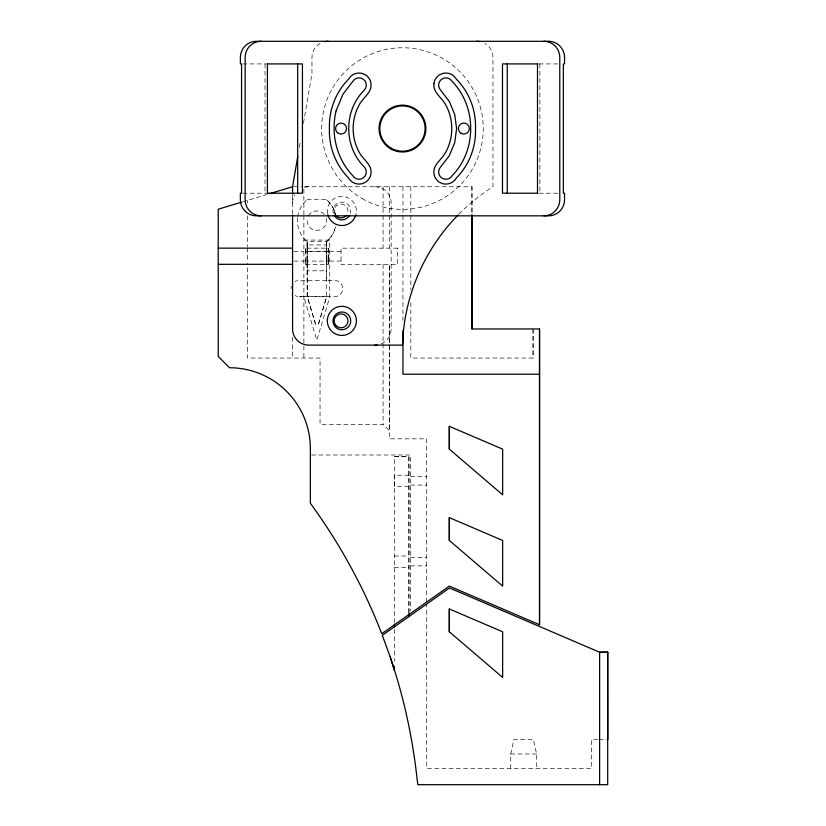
<?xml version="1.0" encoding="UTF-8"?>
<svg xmlns="http://www.w3.org/2000/svg" width="826" height="826" viewBox="0 0 826 826"><rect width="100%" height="100%" fill="white"/><g stroke="black" fill="none" stroke-linecap="round" stroke-linejoin="round"><path stroke-width="0.62" stroke-dasharray="4.13 3.1" d="M307.22 260.717L307.22 260.025M307.2 253.231L307.2 252.209M408.922 612.716L408.922 456.644L394.384 456.644L394.394 622.959M471.956 186.748L471.956 213.645L471.956 186.748L303.885 186.748L303.885 214.677M410.832 302.667L410.832 358.05L533.069 358.05L533.069 330.224M307.21 260.293L307.21 258.342L307.231 296.658L315.532 324.122L318.464 324.122L326.683 296.637L326.549 241.688A27.609 27.609 0 0 0 335.552 226.592A27.609 27.609 0 0 1 329.368 238.89L326.549 241.688L326.611 280.468L334.695 280.458A8.084 8.084 0 0 1 342.769 288.532A8.084 8.084 0 0 1 334.706 296.627L299.146 296.658M326.59 249.235L326.6 264.31L328.221 264.31L328.221 248.151L326.59 248.43M328.221 258.652L328.221 261.078L305.599 261.099L305.599 257.505M305.599 261.099L305.599 259.684M305.589 251.403L305.589 252.828L305.589 251.403L328.221 251.383L328.221 253.809L328.221 251.383M297.597 217.723A27.609 27.609 0 0 0 307.158 241.708L307.21 250.536L307.21 244.94L326.6 244.919L326.58 248.151L305.589 248.172L305.61 264.33L326.487 264.33M307.21 261.677L307.262 270.825L326.59 270.773M299.322 147.338L300.416 140.988M303.462 123.188L311.96 73.617L311.96 57.459A16.159 16.159 0 0 1 320.044 43.468M510.736 768.541L510.736 753.993L513.968 739.446L533.359 739.446L536.59 753.993L536.59 768.541M315.532 324.122L307.293 296.658L307.158 241.708L326.549 241.688L329.368 238.89M242.607 201.843L266.974 194.482M326.611 280.468L297.04 280.778A8.084 8.084 0 0 0 295.099 281.583M242.803 63.922L265.838 63.922M539.089 63.922L558.417 63.922M293.829 186.748L302.843 186.748M242.803 193.212L265.838 193.212M539.089 193.212L558.417 193.212M307.096 199.685L326.507 199.665L329.357 202.453A27.609 27.609 0 0 1 335.583 214.75A27.609 27.609 0 0 0 326.497 199.665M303.885 240.077L329.739 240.077L329.739 297.112L316.812 340.209L303.885 297.112M326.476 251.383L307.158 251.403L307.179 264.341L307.231 261.966M293.829 251.383L303.885 251.383M329.739 251.383L341.055 251.383M293.829 261.078L303.885 261.078M329.739 261.078L341.055 261.078M426.701 602.051L426.701 438.843L389.531 438.843L389.531 264.31L389.531 430.769L383.068 424.306L320.044 424.306L320.044 358.05L247.325 358.05L247.325 263.215M311.629 455.012L410.543 455.012L410.543 610.858M408.922 475.229L394.384 475.229L394.384 486.535L408.922 486.535M410.543 476.664L426.701 476.664M410.543 485.068L426.701 485.068M394.384 556.032L408.922 556.032M410.543 557.467L426.701 557.467M410.543 565.872L426.701 565.872M394.384 567.338L408.922 567.338M597.787 739.59L591.54 739.58L591.54 768.541L426.701 768.541L426.701 604.043M599.026 739.58L606.521 739.59M510.736 753.993L536.59 753.993M394.384 456.644L408.395 456.654M326.507 241.677L326.58 248.151M307.241 296.658L307.21 244.94M318.464 324.122L326.683 296.637L299.053 296.658A8.084 8.084 0 0 1 295.119 295.584M328.221 248.151L328.232 254.976M328.221 261.078L328.211 259.663M328.221 264.31L328.211 257.485M326.6 248.151L326.611 250.515M326.6 264.31L326.59 261.945M305.589 248.172L305.589 254.997M305.61 264.33L305.61 260.293M307.158 241.708L307.262 270.825M328.232 254.14L328.201 258.321M539.884 63.922L539.884 193.212M533.069 328.954L533.069 358.05M410.832 186.748L410.832 289.781M408.922 456.654L408.922 612.727M402.964 186.748L402.964 320.281M394.384 629.381L394.384 661.337M389.531 186.748L389.531 248.151M383.068 186.748L383.068 248.151M383.068 264.31L383.068 424.306M303.885 215.947L303.885 358.05M292.569 195.442L292.569 213.789M292.569 337.442L292.569 358.05M265.043 63.922L265.043 193.212M247.325 200.419L247.325 202.979M247.325 215.792L247.325 246.551M247.325 247.831L247.325 261.935M297.721 216.742A27.609 27.609 0 0 1 307.117 199.685M326.177 218.167A9.695 9.695 0 0 1 316.812 230.382A9.695 9.695 0 0 1 307.448 218.167M308.408 215.844A9.695 9.695 0 0 1 325.207 215.834M291.062 288.594A8.084 8.084 0 0 1 291.341 286.498M335.036 214.461A6.949 6.949 0 0 1 341.055 204.032A6.949 6.949 0 0 1 347.075 214.461M292.569 202.907A16.159 16.159 0 0 1 294.737 194.822M304.546 187.296A16.159 16.159 0 0 1 308.728 186.748M458.905 214.141A195.142 195.142 0 0 1 492.957 186.748L492.957 57.459A16.159 16.159 0 0 0 484.883 43.468M327.54 213.511A14.548 14.548 0 0 1 341.861 196.443A14.548 14.548 0 0 1 356.182 213.511M374.994 186.748A16.159 16.159 0 0 1 391.152 202.907L391.152 328.954A16.159 16.159 0 0 1 379.175 344.566M333.27 213.284A8.89 8.89 0 0 1 341.861 202.102A8.89 8.89 0 0 1 350.441 213.284M397.616 248.151L341.055 248.151L341.055 264.31L397.616 264.31L397.616 248.151M362.056 198.539A80.803 80.803 0 0 0 483.262 128.567A80.803 80.803 0 0 0 362.056 58.594A80.803 80.803 0 0 0 362.056 198.539"/><path stroke-width="1.24" d="M408.922 616.588L408.922 614.007M449.323 631.776L449.323 608.958L502.652 631.776L502.652 677.434L449.323 631.776L449.323 608.958M449.323 540.452L449.323 517.634L502.652 540.452L502.652 586.109L449.323 540.452L449.323 517.634M449.323 449.148L449.323 426.319L502.652 449.148L502.652 494.805L449.323 449.148L449.323 426.319M471.956 328.954L471.956 214.936L471.956 328.954L539.533 328.954L539.533 624.724L449.323 586.109L381.757 633.718A570.363 570.363 0 0 0 310.349 503.251L310.349 448.549A80.803 80.803 0 0 0 229.545 367.746L218.229 356.429L218.229 209.205L241.388 202.215M539.533 624.724L539.533 328.954M607.709 652.21L607.699 784.7L417.853 784.7L417.006 778.237A570.363 570.363 0 0 0 390.244 657.083L382.324 635.318L449.52 587.967L599.614 652.22L607.709 652.21L607.771 739.59M292.569 194.203L292.569 186.748L297.804 156.238M269.338 193.769L292.569 186.748M267.108 63.922L302.44 63.922L302.44 193.212L267.108 193.212M537.809 63.922L502.487 63.922L502.487 193.212L537.809 193.212M218.229 248.151L292.569 248.151M218.229 264.31L292.569 264.31M539.533 374.209L402.964 374.209L402.964 330.555M607.699 652.22L599.624 652.22L599.624 784.7M390.244 657.104L394.384 670.278L394.384 666.448M537.499 63.922L537.499 193.212M507.257 63.922L507.257 193.212M408.922 614.017L408.922 616.599M394.384 624.239L394.394 626.831M297.67 63.922L297.67 193.212M292.569 214.936L292.569 328.954A16.159 16.159 0 0 0 308.728 345.113L402.458 345.113L403.625 329.347A195.142 195.142 0 0 1 458.048 215.008M267.428 63.922L267.428 193.212M345.97 215.896A6.949 6.949 0 0 1 336.141 215.896M377.1 344.979A16.159 16.159 0 0 1 374.994 345.113M324.969 41.61A16.159 16.159 0 0 1 328.129 41.3M476.798 41.3A16.159 16.159 0 0 1 479.958 41.61M355.913 214.75A14.548 14.548 0 0 1 327.808 214.75M349.553 215.431A8.89 8.89 0 0 1 334.158 215.431M543.859 215.834A16.159 15.911 -90 0 0 559.78 199.675L559.78 57.459A16.159 15.911 90 0 0 543.859 41.3M261.057 41.3A16.159 15.911 -90 0 0 245.146 57.459L245.146 199.675A16.159 15.911 -90 0 0 261.057 215.834M329.409 125.118L329.409 132.015A66.854 66.854 0 0 0 348.365 177.786L350.482 180.543A12.101 12.101 0 0 0 362.17 183.682L363.626 183.073A9.086 9.086 0 0 0 368.551 179.294A9.086 9.086 0 0 0 370.936 173.553C372.32 165.076 363.45 159.748 359.754 153.223A49.312 49.312 0 0 1 359.754 103.911C363.45 97.385 372.32 92.058 370.936 83.581A9.086 9.086 0 0 0 368.551 77.84A9.086 9.086 0 0 0 363.626 74.061L362.17 73.452A12.101 12.101 0 0 0 350.482 76.591L348.365 79.348A66.854 66.854 0 0 0 329.409 125.118M336.12 110.787C330.545 133.544 336.492 158.561 352.743 175.628A7.269 7.269 0 0 0 363.461 177.755A7.269 7.269 0 0 0 364.183 166.852C343.564 146.491 343.564 110.643 364.183 90.282A7.269 7.269 0 0 0 363.461 79.379A7.269 7.269 0 0 0 352.743 81.506L342.986 94.226L336.12 110.787M433.991 83.581C432.607 92.058 441.476 97.385 445.162 103.911A49.312 49.312 0 0 1 445.162 153.223C441.476 159.748 432.607 165.076 433.991 173.553A9.086 9.086 0 0 0 436.365 179.294A9.086 9.086 0 0 0 441.29 183.073L442.757 183.682A12.101 12.101 0 0 0 454.445 180.543L456.561 177.786A66.854 66.854 0 0 0 475.518 132.015L475.518 125.118A66.854 66.854 0 0 0 456.561 79.348L454.445 76.591A12.101 12.101 0 0 0 442.757 73.452L441.29 74.061A9.086 9.086 0 0 0 436.365 77.84A9.086 9.086 0 0 0 433.991 83.581M456.602 128.567L454.754 142.578L449.344 155.639L440.743 166.852A7.269 7.269 0 0 0 441.456 177.755A7.269 7.269 0 0 0 452.183 175.628C476.87 150.425 476.87 106.709 452.183 81.506A7.269 7.269 0 0 0 441.456 79.379A7.269 7.269 0 0 0 440.743 90.282L449.344 101.495L454.754 114.556L456.602 128.567M548.629 41.3L256.287 41.3A16.159 15.911 -90 0 0 240.376 57.459L240.376 63.922L241.564 63.922L241.564 193.212L240.376 193.212L240.376 199.675A16.159 15.911 -90 0 0 256.287 215.834L548.629 215.834A16.159 15.911 -90 0 0 564.55 199.675L564.55 193.212L563.353 193.212L563.353 63.922L564.55 63.922L564.55 57.459A16.159 15.911 90 0 0 548.629 41.3M336.141 325.785A6.949 6.949 0 0 0 347.767 322.677A6.949 6.949 0 0 0 339.249 314.159A6.949 6.949 0 0 0 336.141 325.785M334.592 333.477A14.548 14.548 0 0 0 356.409 320.88A14.548 14.548 0 0 0 334.592 308.284A14.548 14.548 0 0 0 334.592 333.477M337.411 328.572A8.89 8.89 0 0 0 350.751 320.88A8.89 8.89 0 0 0 337.411 313.178A8.89 8.89 0 0 0 337.411 328.572M461.125 133.327A5.493 5.493 0 0 0 469.364 128.567A5.493 5.493 0 0 0 461.125 123.807A5.493 5.493 0 0 0 461.125 133.327M338.309 133.327A5.493 5.493 0 0 0 346.548 128.567A5.493 5.493 0 0 0 338.309 123.807A5.493 5.493 0 0 0 338.309 133.327M391.152 148.164A22.622 22.622 0 0 0 425.091 128.567A22.622 22.622 0 0 0 391.152 108.97A22.622 22.622 0 0 0 391.152 148.164M390.75 148.856A23.438 23.438 0 0 0 425.896 128.567A23.438 23.438 0 0 0 390.75 108.278A23.438 23.438 0 0 0 390.75 148.856"/></g></svg>
